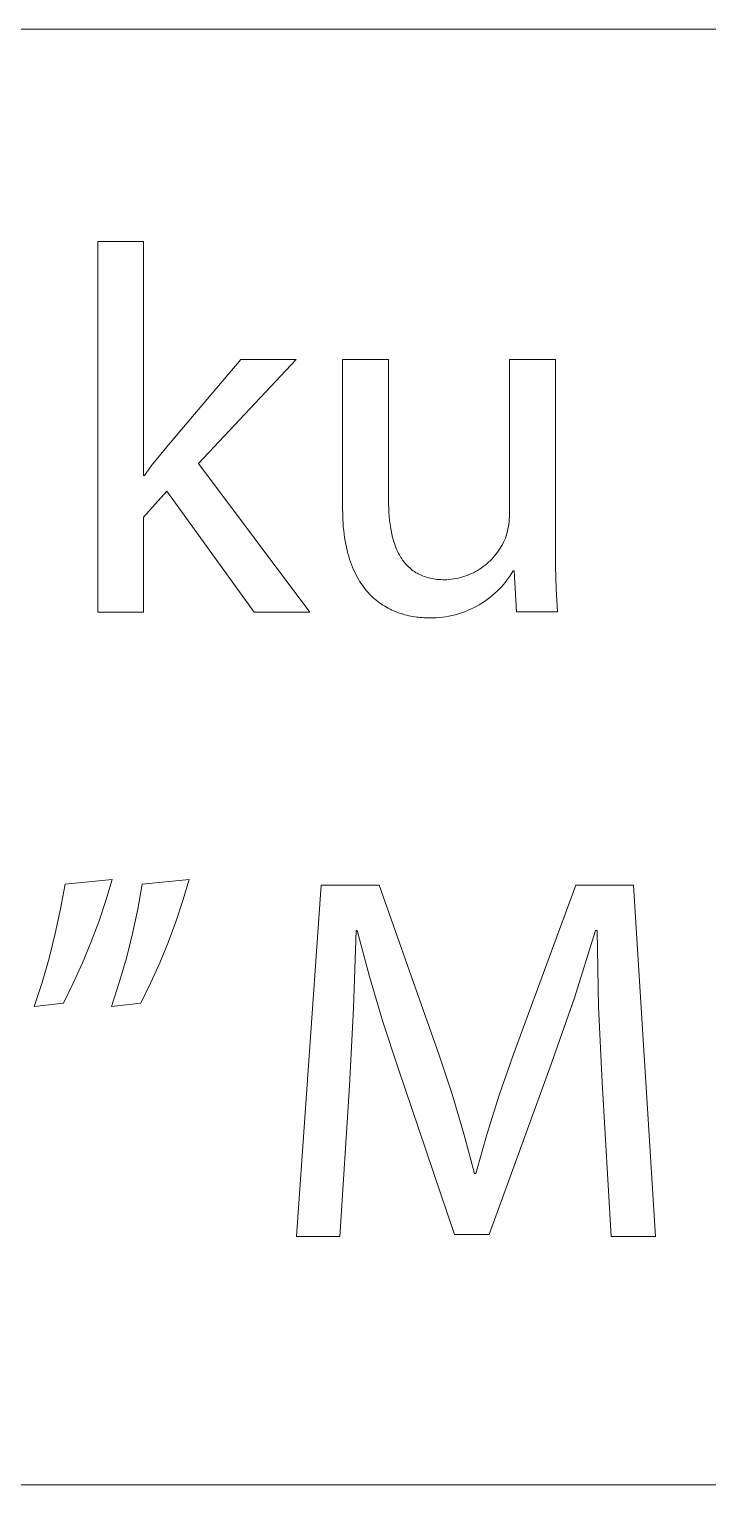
# Model space of a CAD drawing. Header units: millimetres. Extents: x -1421 to 3505, y -683 to 2759.
# Drawn here: x 2456.1 to 2520.3, y -682.8 to -545.1 of the extents above; entities that cross this region are included whole.
import ezdxf

# ---------------------------------------------------------------- set-up
doc = ezdxf.new("R2010")
doc.units = ezdxf.units.MM
doc.header["$MEASUREMENT"] = 0
doc.layers.add('Domyślny', color=7, linetype='Continuous', true_color=0x000000)

msp = doc.modelspace()

# ---------------------------------------------------------------- linework, layer by layer
at = {"layer": 'Domyślny', "color": 18, "lineweight": 15, "true_color": 0x000000}
for p, q in [((1643.61, -545.12), (3500.45, -545.12)), ((2462.64, -600.24), (2462.64, -565.22)), ((2462.64, -565.22), (2466.94, -565.22)), ((2466.94, -565.22), (2466.94, -587.33)), ((2469.17, -584.61), (2476.16, -576.37)), ((2481.39, -576.37), (2472.17, -586.18)), ((2476.16, -576.37), (2481.39, -576.37)), ((2485.77, -590.34), (2485.77, -576.37)), ((2485.77, -576.37), (2490.12, -576.37)), ((2490.12, -576.37), (2490.12, -589.59)), ((2501.55, -591.02), (2501.55, -576.37)), ((2501.55, -576.37), (2505.9, -576.37)), ((2505.9, -576.37), (2505.9, -593.74)), ((2468.44, -585.5), (2469.17, -584.61)), ((2467.72, -586.4), (2468.44, -585.5)), ((2472.17, -586.18), (2482.67, -600.24)), ((2466.94, -587.33), (2467.04, -587.33)), ((2467.04, -587.33), (2467.72, -586.4)), ((2469.17, -588.81), (2466.94, -591.27)), ((2477.41, -600.24), (2469.17, -588.81)), ((2485.79, -591.11), (2485.77, -590.34)), ((2490.12, -589.59), (2490.12, -590.01)), ((2490.12, -590.01), (2490.14, -590.42)), ((2490.14, -590.42), (2490.16, -590.82)), ((2466.94, -591.27), (2466.94, -600.24)), ((2485.8, -591.48), (2485.79, -591.11)), ((2485.82, -591.84), (2485.8, -591.48)), ((2485.85, -592.19), (2485.82, -591.84)), ((2490.16, -590.82), (2490.19, -591.21)), ((2490.19, -591.21), (2490.22, -591.6)), ((2490.22, -591.6), (2490.27, -591.97)), ((2501.49, -591.92), (2501.52, -591.7)), ((2501.52, -591.7), (2501.54, -591.47)), ((2501.54, -591.47), (2501.55, -591.24)), ((2501.55, -591.24), (2501.55, -591.02)), ((2485.89, -592.53), (2485.85, -592.19)), ((2485.93, -592.87), (2485.89, -592.53)), ((2485.97, -593.19), (2485.93, -592.87)), ((2486.02, -593.51), (2485.97, -593.19)), ((2490.27, -591.97), (2490.33, -592.33)), ((2490.33, -592.33), (2490.4, -592.69)), ((2490.4, -592.69), (2490.47, -593.03)), ((2490.47, -593.03), (2490.51, -593.19)), ((2490.51, -593.19), (2490.56, -593.36)), ((2501.09, -593.45), (2501.18, -593.25)), ((2501.18, -593.25), (2501.25, -593.03)), ((2501.25, -593.03), (2501.31, -592.81)), ((2501.31, -592.81), (2501.37, -592.59)), ((2501.37, -592.59), (2501.42, -592.37)), ((2501.42, -592.37), (2501.46, -592.15)), ((2501.46, -592.15), (2501.49, -591.92)), ((2486.08, -593.82), (2486.02, -593.51)), ((2486.14, -594.12), (2486.08, -593.82)), ((2486.21, -594.41), (2486.14, -594.12)), ((2486.29, -594.7), (2486.21, -594.41)), ((2490.56, -593.36), (2490.61, -593.52)), ((2490.61, -593.52), (2490.66, -593.67)), ((2490.66, -593.67), (2490.71, -593.83)), ((2490.71, -593.83), (2490.76, -593.98)), ((2490.76, -593.98), (2490.82, -594.13)), ((2490.82, -594.13), (2490.88, -594.28)), ((2490.88, -594.28), (2490.94, -594.42)), ((2490.94, -594.42), (2491.01, -594.56)), ((2491.01, -594.56), (2491.08, -594.69)), ((2500.31, -594.74), (2500.44, -594.57)), ((2500.44, -594.57), (2500.57, -594.39)), ((2500.57, -594.39), (2500.68, -594.21)), ((2500.68, -594.21), (2500.79, -594.03)), ((2500.79, -594.03), (2500.9, -593.84)), ((2500.9, -593.84), (2501, -593.64)), ((2501, -593.64), (2501.09, -593.45)), ((2505.9, -593.74), (2505.91, -595.91)), ((2486.36, -594.97), (2486.29, -594.7)), ((2486.45, -595.24), (2486.36, -594.97)), ((2486.53, -595.5), (2486.45, -595.24)), ((2486.63, -595.76), (2486.53, -595.5)), ((2486.72, -596), (2486.63, -595.76)), ((2486.82, -596.24), (2486.72, -596)), ((2491.08, -594.69), (2491.15, -594.83)), ((2491.15, -594.83), (2491.22, -594.96)), ((2491.22, -594.96), (2491.3, -595.08)), ((2491.3, -595.08), (2491.38, -595.21)), ((2491.38, -595.21), (2491.46, -595.33)), ((2491.46, -595.33), (2491.55, -595.44)), ((2491.55, -595.44), (2491.64, -595.56)), ((2491.64, -595.56), (2491.73, -595.67)), ((2491.73, -595.67), (2491.82, -595.77)), ((2491.82, -595.77), (2491.92, -595.87)), ((2491.92, -595.87), (2492.02, -595.97)), ((2492.02, -595.97), (2492.13, -596.07)), ((2498.9, -596.08), (2499.07, -595.95)), ((2499.07, -595.95), (2499.25, -595.82)), ((2499.25, -595.82), (2499.41, -595.68)), ((2499.41, -595.68), (2499.58, -595.54)), ((2499.58, -595.54), (2499.73, -595.39)), ((2499.73, -595.39), (2499.89, -595.24)), ((2499.89, -595.24), (2500.03, -595.08)), ((2500.03, -595.08), (2500.18, -594.91)), ((2500.18, -594.91), (2500.31, -594.74)), ((2505.91, -595.91), (2505.97, -598.07)), ((2486.93, -596.47), (2486.82, -596.24)), ((2487.04, -596.7), (2486.93, -596.47)), ((2487.15, -596.91), (2487.04, -596.7)), ((2487.27, -597.12), (2487.15, -596.91)), ((2487.39, -597.33), (2487.27, -597.12)), ((2487.52, -597.52), (2487.39, -597.33)), ((2492.13, -596.07), (2492.23, -596.16)), ((2492.23, -596.16), (2492.34, -596.25)), ((2492.34, -596.25), (2492.46, -596.33)), ((2492.46, -596.33), (2492.57, -596.41)), ((2492.57, -596.41), (2492.69, -596.49)), ((2492.69, -596.49), (2492.82, -596.56)), ((2492.82, -596.56), (2492.94, -596.63)), ((2492.94, -596.63), (2493.07, -596.7)), ((2493.07, -596.7), (2493.21, -596.76)), ((2493.21, -596.76), (2493.34, -596.82)), ((2493.34, -596.82), (2493.48, -596.87)), ((2493.48, -596.87), (2493.62, -596.92)), ((2493.62, -596.92), (2493.77, -596.96)), ((2493.77, -596.96), (2493.92, -597.01)), ((2493.92, -597.01), (2494.08, -597.04)), ((2494.08, -597.04), (2494.23, -597.08)), ((2494.23, -597.08), (2494.39, -597.1)), ((2494.39, -597.1), (2494.56, -597.13)), ((2494.56, -597.13), (2494.73, -597.15)), ((2494.73, -597.15), (2494.9, -597.16)), ((2494.9, -597.16), (2495.07, -597.17)), ((2495.07, -597.17), (2495.25, -597.18)), ((2495.25, -597.18), (2495.43, -597.18)), ((2495.43, -597.18), (2495.65, -597.18)), ((2495.65, -597.18), (2495.87, -597.16)), ((2495.87, -597.16), (2496.08, -597.14)), ((2496.08, -597.14), (2496.3, -597.11)), ((2496.3, -597.11), (2496.51, -597.07)), ((2496.51, -597.07), (2496.72, -597.03)), ((2496.72, -597.03), (2496.93, -596.98)), ((2496.93, -596.98), (2497.14, -596.92)), ((2497.14, -596.92), (2497.35, -596.85)), ((2497.35, -596.85), (2497.55, -596.78)), ((2497.55, -596.78), (2497.76, -596.7)), ((2497.76, -596.7), (2497.95, -596.61)), ((2497.95, -596.61), (2498.15, -596.52)), ((2498.15, -596.52), (2498.34, -596.42)), ((2498.34, -596.42), (2498.53, -596.31)), ((2498.53, -596.31), (2498.72, -596.2)), ((2498.72, -596.2), (2498.9, -596.08)), ((2501.22, -597.36), (2501.03, -597.59)), ((2501.41, -597.11), (2501.22, -597.36)), ((2501.58, -596.86), (2501.41, -597.11)), ((2501.75, -596.61), (2501.58, -596.86)), ((2501.91, -596.35), (2501.75, -596.61)), ((2502.01, -596.35), (2501.91, -596.35)), ((2502.24, -600.23), (2502.01, -596.35)), ((2487.65, -597.71), (2487.52, -597.52)), ((2487.78, -597.89), (2487.65, -597.71)), ((2487.91, -598.07), (2487.78, -597.89)), ((2488.05, -598.24), (2487.91, -598.07)), ((2488.19, -598.4), (2488.05, -598.24)), ((2488.34, -598.55), (2488.19, -598.4)), ((2488.49, -598.7), (2488.34, -598.55)), ((2488.64, -598.85), (2488.49, -598.7)), ((2499.94, -598.68), (2499.7, -598.87)), ((2500.17, -598.47), (2499.94, -598.68)), ((2500.4, -598.27), (2500.17, -598.47)), ((2500.62, -598.05), (2500.4, -598.27)), ((2500.83, -597.83), (2500.62, -598.05)), ((2501.03, -597.59), (2500.83, -597.83)), ((2505.97, -598.07), (2506.1, -600.23)), ((2488.79, -598.99), (2488.64, -598.85)), ((2488.95, -599.12), (2488.79, -598.99)), ((2489.1, -599.24), (2488.95, -599.12)), ((2489.26, -599.36), (2489.1, -599.24)), ((2489.43, -599.48), (2489.26, -599.36)), ((2489.59, -599.59), (2489.43, -599.48)), ((2489.76, -599.69), (2489.59, -599.59)), ((2489.93, -599.79), (2489.76, -599.69)), ((2490.1, -599.88), (2489.93, -599.79)), ((2490.27, -599.97), (2490.1, -599.88)), ((2490.44, -600.05), (2490.27, -599.97)), ((2490.61, -600.13), (2490.44, -600.05)), ((2490.79, -600.2), (2490.61, -600.13)), ((2497.59, -600.1), (2497.31, -600.22)), ((2497.88, -599.98), (2497.59, -600.1)), ((2498.15, -599.85), (2497.88, -599.98)), ((2498.42, -599.71), (2498.15, -599.85)), ((2498.69, -599.56), (2498.42, -599.71)), ((2498.95, -599.4), (2498.69, -599.56)), ((2499.21, -599.23), (2498.95, -599.4)), ((2499.46, -599.05), (2499.21, -599.23)), ((2499.7, -598.87), (2499.46, -599.05)), ((2466.94, -600.24), (2462.64, -600.24)), ((2482.67, -600.24), (2477.41, -600.24)), ((2490.97, -600.27), (2490.79, -600.2)), ((2491.14, -600.34), (2490.97, -600.27)), ((2491.32, -600.39), (2491.14, -600.34)), ((2491.5, -600.45), (2491.32, -600.39)), ((2491.68, -600.5), (2491.5, -600.45)), ((2491.86, -600.54), (2491.68, -600.5)), ((2492.04, -600.59), (2491.86, -600.54)), ((2492.22, -600.62), (2492.04, -600.59)), ((2492.4, -600.66), (2492.22, -600.62)), ((2492.58, -600.69), (2492.4, -600.66)), ((2492.76, -600.71), (2492.58, -600.69)), ((2492.94, -600.73), (2492.76, -600.71)), ((2493.12, -600.75), (2492.94, -600.73)), ((2493.3, -600.77), (2493.12, -600.75)), ((2493.48, -600.78), (2493.3, -600.77)), ((2493.65, -600.79), (2493.48, -600.78)), ((2493.83, -600.79), (2493.65, -600.79)), ((2494.01, -600.79), (2493.83, -600.79)), ((2494.31, -600.79), (2494.01, -600.79)), ((2494.62, -600.78), (2494.31, -600.79)), ((2494.93, -600.76), (2494.62, -600.78)), ((2495.23, -600.73), (2494.93, -600.76)), ((2495.53, -600.68), (2495.23, -600.73)), ((2495.84, -600.63), (2495.53, -600.68)), ((2496.14, -600.57), (2495.84, -600.63)), ((2496.43, -600.49), (2496.14, -600.57)), ((2496.73, -600.41), (2496.43, -600.49)), ((2497.02, -600.32), (2496.73, -600.41)), ((2497.31, -600.22), (2497.02, -600.32)), ((2506.1, -600.23), (2502.24, -600.23)), ((2459.12, -628.31), (2459.55, -625.96)), ((2459.55, -625.96), (2463.98, -625.52)), ((2463.98, -625.52), (2463.39, -627.53)), ((2466.42, -628.32), (2466.84, -625.96)), ((2466.84, -625.96), (2471.28, -625.52)), ((2471.28, -625.52), (2470.69, -627.53)), ((2481.43, -659.29), (2483.75, -626.06)), ((2483.75, -626.06), (2489.23, -626.06)), ((2489.23, -626.06), (2494.9, -642.15)), ((2501.91, -642.15), (2507.83, -626.06)), ((2507.83, -626.06), (2513.29, -626.06)), ((2513.29, -626.06), (2515.37, -659.29)), ((2463.39, -627.53), (2462.72, -629.52)), ((2470.69, -627.53), (2470.02, -629.52)), ((2458.61, -630.65), (2459.12, -628.31)), ((2465.92, -630.65), (2466.42, -628.32)), ((2462.72, -629.52), (2461.99, -631.49)), ((2470.02, -629.52), (2469.29, -631.48)), ((2487.06, -630.36), (2486.81, -637.71)), ((2487.16, -630.36), (2487.06, -630.36)), ((2488.31, -634.7), (2487.16, -630.36)), ((2509.7, -630.36), (2507.71, -636.71)), ((2509.84, -630.36), (2509.7, -630.36)), ((2509.98, -637.54), (2509.84, -630.36)), ((2458.03, -632.97), (2458.61, -630.65)), ((2461.99, -631.49), (2461.19, -633.42)), ((2465.34, -632.97), (2465.92, -630.65)), ((2469.29, -631.48), (2468.49, -633.42)), ((2457.37, -635.27), (2458.03, -632.97)), ((2464.67, -635.27), (2465.34, -632.97)), ((2461.19, -633.42), (2460.32, -635.34)), ((2468.49, -633.42), (2467.63, -635.33)), ((2456.63, -637.54), (2457.37, -635.27)), ((2460.32, -635.34), (2459.39, -637.21)), ((2463.93, -637.54), (2464.67, -635.27)), ((2467.63, -635.33), (2466.71, -637.21)), ((2489.59, -639), (2488.31, -634.7)), ((2459.39, -637.21), (2456.63, -637.54)), ((2466.71, -637.21), (2463.93, -637.54)), ((2507.71, -636.71), (2505.5, -642.99)), ((2486.81, -637.71), (2486.42, -645.05)), ((2510.34, -644.71), (2509.98, -637.54)), ((2491, -643.27), (2489.59, -639)), ((2494.9, -642.15), (2496.13, -645.84)), ((2500.62, -645.84), (2501.91, -642.15)), ((2496.36, -659.1), (2491, -643.27)), ((2505.5, -642.99), (2499.64, -659.1)), ((2486.42, -645.05), (2485.53, -659.29)), ((2511.17, -659.29), (2510.34, -644.71)), ((2496.13, -645.84), (2497.25, -649.57)), ((2499.45, -649.56), (2500.62, -645.84)), ((2497.25, -649.57), (2498.26, -653.32)), ((2498.39, -653.32), (2499.45, -649.56)), ((2498.26, -653.32), (2498.39, -653.32)), ((2485.53, -659.29), (2481.43, -659.29)), ((2499.64, -659.1), (2496.36, -659.1)), ((2515.37, -659.29), (2511.17, -659.29)), ((3500.45, -682.77), (-1420.72, -682.77)), ((3500.45, -682.77), (1643.61, -682.77))]:
    msp.add_line(p, q, dxfattribs=at)

doc.saveas('drawing.dxf')
